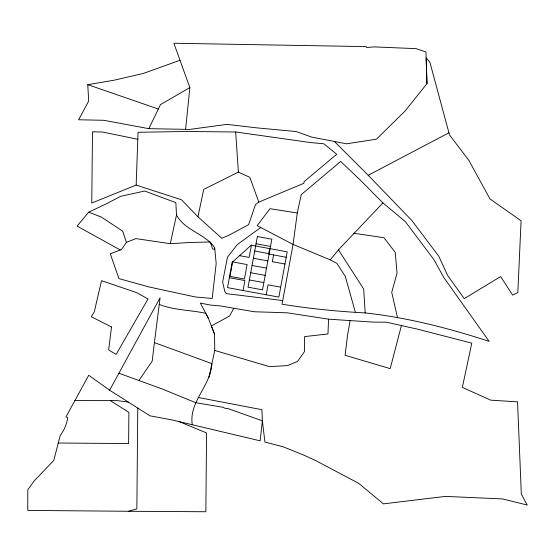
<?xml version="1.0" encoding="UTF-8"?>
<svg xmlns="http://www.w3.org/2000/svg" width="555" height="555" viewBox="0 0 555 555"><rect width="100%" height="100%" fill="white"/><g stroke="black" fill="none" stroke-linecap="round" stroke-linejoin="round"><path stroke-width="0.83" d="M192.273 424.665C188.714 401.674 210.796 385.829 211.913 363.643L154.415 342.608L160.09 297.737L109.64 390.221L149.989 415.827L172.106 419.948L260.156 440.837L262.369 420.822L261.918 409.701L198.586 397.56M137.758 408.064L136.863 508.866L128.427 511.28L27.75 510.406L27.805 489.794L34.001 481.164L53.779 460.421L60.1 435.966L63.804 429.854A43.998 43.998 0 0 0 67.627 418.664L67.786 417.693L65.976 416.902L88.738 375.263L109.64 390.221M136.155 185.079L138.049 132.263L185.925 131.5L235.667 131.979L310.703 142.586L323.808 143.766L336.725 154.262L304.119 181.624L303.835 183.323L258.803 202.089L255.515 204.524L248.605 224.678L229.479 234.931L221.771 238.31L197.948 216.783L181.464 199.779L136.155 185.079L91.762 203.061L92.491 131.826L102.481 132.034L137.8 139.256M328.553 319.174L327.97 333.964L304.612 336.594L304.563 351.454L297.556 361.402L287.587 365.592L269.39 366.633L214.75 350.441L214.528 334.089L211.351 325.965L229.562 316.031L233.808 308.268L254.259 311.75L287.261 312.812L328.553 319.174L373.21 322.122L386.495 322.205L417.221 329.087L471.792 343.129L462.343 387.397L490.766 400.169L517.551 401.855L521.318 494.047L527.25 505.057L502.698 498.938L445.498 496.399L383.45 503.857L358.71 483.349L315.635 460.567L304.3 455.329L283.078 446.761L264.922 442.078L262.369 420.822L227.834 408.535L225.143 408.32L222.5 407.19L195.651 402.673L162.74 389.187L119.02 373.251M185.606 129.35L189.859 87.586L173.868 43.255L366.12 46.613L366.675 47.494L374.237 46.904L416.056 48.646L425.956 51.934L426.975 83.645L404.97 111.125L376.387 139.194L346.459 143.821L311.632 137.078L296.231 131.556L256.909 127.872L227.092 124.382L187.16 129.738L185.606 129.35L148.83 128.67L103.792 120.289L78.637 119.769L88.689 101.066L87.773 84.651L113.976 80.232L143.447 73.406L179.966 60.28M154.415 342.608L152.209 361.104L139.076 380.3M297.265 213.009L293.061 244.422L282.037 304.223C309.648 308.663 337.322 311.438 365.197 312.93C407.502 317.55 448.78 328.185 489.177 341.38L443.917 277.673L433.982 259.726L405.372 221.667L382.922 202.894L360.126 179.924L340.645 161.436L301.24 194.652L297.265 213.009L269.959 208.673L257.187 225.642L293.061 244.422L330.246 259.858L336.92 263.361L345.279 276.369L355.269 311.931M350.101 320.714L347.541 335.185L345.113 355.276L390.186 368.638L401.397 325.646M243.055 290.501L244.887 280.566L229.34 277.701M251.401 245.241L249.153 257.416L239.566 255.654M269.661 248.605L268.662 254.03L286.207 257.27M266.206 294.767L268.037 284.833L280.691 287.171M273.553 254.932L272.304 261.689L284.958 264.02M176.504 214.958C184.794 230.686 205.038 233.461 214.66 247.662L216.193 263.618L212.163 298.465L195.311 296.967L148.726 286.886L118.95 278.624L110.285 253.829L121.489 249.5L126.408 242.375L135.913 238.608L170.288 243.694L176.504 214.958L175.845 202.637L144.695 191.024L120.525 196.359L107.441 203.303L88.668 212.176L77.09 226.107L120.269 249.972M197.948 216.783L203.734 189.394L238.379 172.092L249.826 177.329L258.803 202.089M208.895 377.657L214.75 350.441M148.83 128.67L160.444 104.645L189.859 87.586M330.246 259.858L338.453 249.84L382.922 202.894M260.774 227.515L237.318 244.547L227.439 257.215L222.638 282.002L224.775 291.451L226.371 293.644L282.717 300.539M426.975 83.645L426.129 57.866L429.868 62.146L448.933 132.818L368.187 175.269L334.381 141.483M170.288 243.694L189.435 242.514L210.248 241.973L212.745 249.105L214.799 249.105M74.904 400.571L117.174 400.627L128.316 402.077M128.427 511.28L205.863 511.745L206.557 432.949L179.071 421.578M58.115 443.015L128.614 443.563L128.885 412.372L110.292 400.571M353.84 233.267L383.942 237.713L395.264 252.414L397.04 273.178L391.719 292.374L397.553 317.8M233.808 308.268L220.814 305.992L210.178 305.028L200.355 303.079L208.257 318.05L214.528 334.089M256.049 243.777L270.514 246.441M254.71 251.006L269.182 253.677M253.378 258.241L267.85 260.912M252.046 265.477L266.511 268.141M250.714 272.713L265.179 275.377M249.375 279.942L263.847 282.613M87.773 84.651L158.355 109.051M88.668 212.176L101.315 217.033L122.676 231.178L126.408 242.375M159.243 304.418C173.999 310.328 190.414 309.898 205.773 313.339L208.257 318.05M368.187 175.269L411.734 220.37L438.755 256.167L447.601 275.349L464.209 298.632L500.624 276.57L512.654 295.087L517.829 292.582L521.083 220.772L489.982 198.919L468.864 160.374L449.987 135.573L448.933 132.818M338.453 249.84L363.671 289.023L365.197 312.93M235.667 131.979L238.379 172.092M111.513 326.992L108.655 349.934L116.106 354.458L148.046 298.937L136.572 292.596L101.523 280.657L94.288 311.924L91.277 316.69L111.513 326.992M232.184 262.3L227.508 287.636L278.86 297.098L287.206 251.838L251.179 245.199L232.184 262.3M232.628 261.898L229.964 276.362L244.429 279.033L247.1 264.562L232.628 261.898M257.381 236.541L248.043 287.178L262.515 289.849L271.846 239.205L257.381 236.541"/></g></svg>
